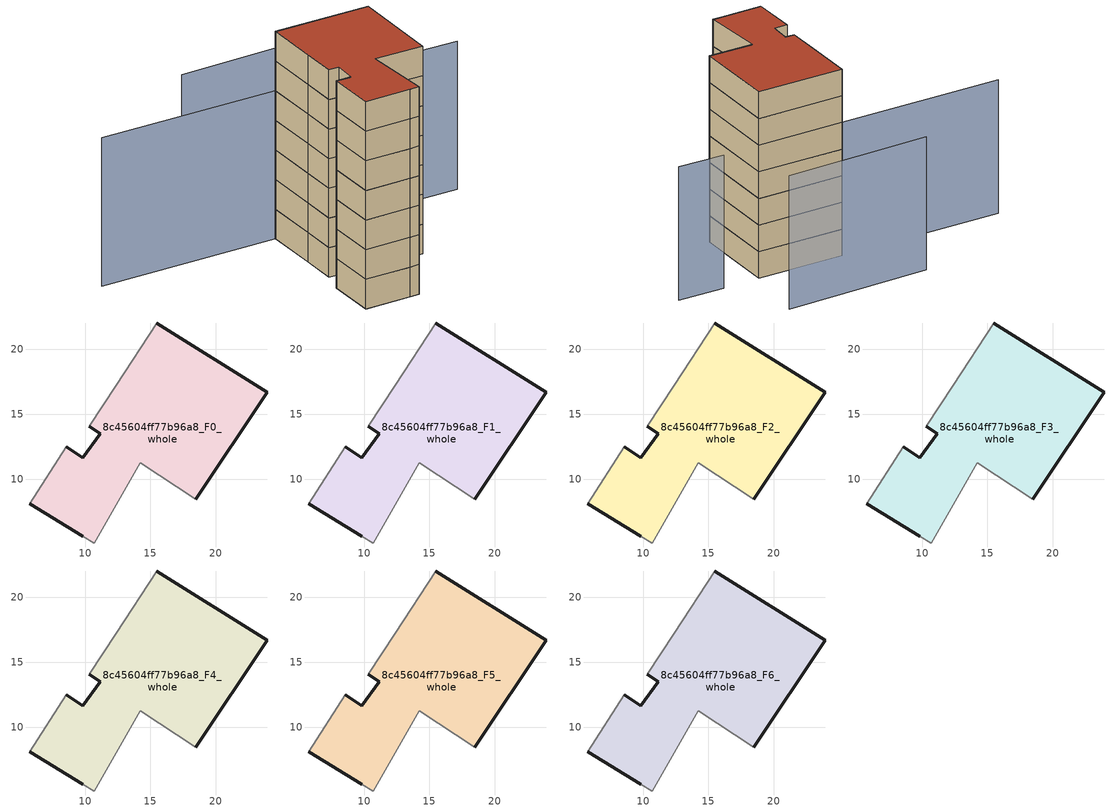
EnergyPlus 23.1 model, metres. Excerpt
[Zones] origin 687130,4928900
8c45604ff77b96a8_F0_whole
 floor ground (EU_floor_Construction): 18.48,8.49 23.96,16.69 15.51,22 12.38,17.23 10.31,14.08 11.16,13.5 9.82,11.65 8.56,12.49 5.74,8.15 9.82,5.62 10.69,5.12 14.23,11.26 z0
 wall outside (EU_wall_Construction): 9.82,5.62 5.74,8.15 / 8.56,12.49 9.82,11.65 11.16,13.5 10.31,14.08 / 15.51,22 23.96,16.69 18.48,8.49 z0:3
 wall adiabatic (EU_wall_Construction): 18.48,8.49 14.23,11.26 10.69,5.12 9.82,5.62 / 5.74,8.15 8.56,12.49 / 10.31,14.08 12.38,17.23 15.51,22 z0:3
8c45604ff77b96a8_F1_whole
 floor to 8c45604ff77b96a8_F0_whole (EU_floor_Construction): 18.48,8.49 23.96,16.69 15.5,22 12.38,17.23 10.3,14.08 11.15,13.5 9.82,11.65 8.55,12.49 5.74,8.15 9.82,5.62 10.69,5.12 14.23,11.26 z3
 wall outside (EU_wall_Construction): 9.82,5.62 5.74,8.15 / 8.56,12.49 9.82,11.65 11.16,13.5 10.31,14.08 / 15.51,22 23.96,16.69 18.48,8.49 z3:6
 wall adiabatic (EU_wall_Construction): 18.48,8.49 14.23,11.26 10.69,5.12 9.82,5.62 / 5.74,8.15 8.56,12.49 / 10.31,14.08 12.38,17.23 15.51,22 z3:6
8c45604ff77b96a8_F2_whole
 floor to 8c45604ff77b96a8_F1_whole (EU_floor_Construction): 18.48,8.49 23.96,16.69 15.5,22 12.38,17.23 10.3,14.08 11.15,13.5 9.82,11.65 8.55,12.49 5.74,8.15 9.82,5.62 10.69,5.12 14.23,11.26 z6
 wall outside (EU_wall_Construction): 9.82,5.62 5.74,8.15 / 8.56,12.49 9.82,11.65 11.16,13.5 10.31,14.08 / 15.51,22 23.96,16.69 18.48,8.49 z6:9
 wall adiabatic (EU_wall_Construction): 18.48,8.49 14.23,11.26 10.69,5.12 9.82,5.62 / 5.74,8.15 8.56,12.49 / 10.31,14.08 12.38,17.23 15.51,22 z6:9
8c45604ff77b96a8_F3_whole
 floor to 8c45604ff77b96a8_F2_whole (EU_floor_Construction): 18.48,8.49 23.96,16.69 15.5,22 12.38,17.23 10.3,14.08 11.15,13.5 9.82,11.65 8.55,12.49 5.74,8.15 9.82,5.62 10.69,5.12 14.23,11.26 z9
 wall outside (EU_wall_Construction): 9.82,5.62 5.74,8.15 / 8.56,12.49 9.82,11.65 11.16,13.5 10.31,14.08 / 15.51,22 23.96,16.69 18.48,8.49 z9:12
 wall adiabatic (EU_wall_Construction): 18.48,8.49 14.23,11.26 10.69,5.12 9.82,5.62 / 5.74,8.15 8.56,12.49 / 10.31,14.08 12.38,17.23 15.51,22 z9:12
8c45604ff77b96a8_F4_whole
 floor to 8c45604ff77b96a8_F3_whole (EU_floor_Construction): 18.48,8.49 23.96,16.69 15.5,22 12.38,17.23 10.3,14.08 11.15,13.5 9.82,11.65 8.55,12.49 5.74,8.15 9.82,5.62 10.69,5.12 14.23,11.26 z12
 wall outside (EU_wall_Construction): 9.82,5.62 5.74,8.15 / 8.56,12.49 9.82,11.65 11.16,13.5 10.31,14.08 / 15.51,22 23.96,16.69 18.48,8.49 z12:15
 wall adiabatic (EU_wall_Construction): 18.48,8.49 14.23,11.26 10.69,5.12 9.82,5.62 / 5.74,8.15 8.56,12.49 / 10.31,14.08 12.38,17.23 15.51,22 z12:15
8c45604ff77b96a8_F5_whole
 floor to 8c45604ff77b96a8_F4_whole (EU_floor_Construction): 18.48,8.49 23.96,16.69 15.5,22 12.38,17.23 10.3,14.08 11.15,13.5 9.82,11.65 8.55,12.49 5.74,8.15 9.82,5.62 10.69,5.12 14.23,11.26 z15
 wall outside (EU_wall_Construction): 9.82,5.62 5.74,8.15 / 8.56,12.49 9.82,11.65 11.16,13.5 10.31,14.08 / 15.51,22 23.96,16.69 18.48,8.49 z15:18
 wall adiabatic (EU_wall_Construction): 18.48,8.49 14.23,11.26 10.69,5.12 9.82,5.62 / 5.74,8.15 8.56,12.49 / 10.31,14.08 12.38,17.23 15.51,22 z15:18
8c45604ff77b96a8_F6_whole
 floor to 8c45604ff77b96a8_F5_whole (EU_floor_Construction): 18.48,8.49 23.96,16.69 15.5,22 12.38,17.23 10.3,14.08 11.15,13.5 9.82,11.65 8.55,12.49 5.74,8.15 9.82,5.62 10.69,5.12 14.23,11.26 z18
 wall outside (EU_wall_Construction): 9.82,5.62 5.74,8.15 / 8.56,12.49 9.82,11.65 11.16,13.5 10.31,14.08 / 15.51,22 23.96,16.69 18.48,8.49 z18:21
 wall adiabatic (EU_wall_Construction): 18.48,8.49 14.23,11.26 10.69,5.12 9.82,5.62 / 5.74,8.15 8.56,12.49 / 10.31,14.08 12.38,17.23 15.51,22 z18:21
 roof outside (EU_roof_Construction): 23.96,16.69 18.48,8.49 14.23,11.26 10.69,5.12 9.82,5.62 5.74,8.15 8.56,12.49 9.82,11.65 11.16,13.5 10.31,14.08 12.38,17.23 15.51,22 z21
shading: 27.57,14.46 32.04,11.56 / 29.08,22.57 14.79,31.15 / 13.82,11.6 18.48,8.49 / -0.35,31.94 15.5,22 z0:15
[Building]
EU S2 Campaign: North Axis=0; Terrain=City; Solar Distribution=FullExterior
[Site:Location]
Bologna: Latitude=44.5; Longitude=11.25; Time Zone=1; Elevation=37
[SizingPeriod:WeatherFileDays]
AnnualSizingPeriod: Begin Month=1; Begin Day of Month=1; End Month=12; End Day of Month=31; Day of Week for Start Day=Monday; Use Weather File Daylight Saving Period=No; Use Weather File Rain and Snow Indicators=No
[MATERIAL]
EU_InternalMass_Material: Roughness=MediumRough; Thickness=0.1; Conductivity=1; Density=1800; Specific Heat=900; Thermal Absorptance=0.9; Solar Absorptance=0.7; Visible Absorptance=0.7
[MATERIAL:NOMASS] Roughness=MediumRough; Thermal Absorptance=0.9; Solar Absorptance=0.7; Visible Absorptance=0.7
Name | Thermal Resistance
EU_wall_NoMass | 0.905828
EU_roof_NoMass | 0.37593
EU_floor_NoMass | 0.67114
[CONSTRUCTION]
EU_wall_Construction: EU_wall_NoMass
EU_roof_Construction: EU_roof_NoMass
EU_floor_Construction: EU_floor_NoMass
EU_InternalMass_Construction: EU_InternalMass_Material
[ZONE] Type=1; Multiplier=1; Ceiling Height=autocalculate; Floor Area=autocalculate; Part of Total Floor Area=Yes
Name | Volume
8c45604ff77b96a8_F0_whole | 402.19
8c45604ff77b96a8_F1_whole; 8c45604ff77b96a8_F2_whole; 8c45604ff77b96a8_F3_whole; 8c45604ff77b96a8_F4_whole; 8c45604ff77b96a8_F5_whole; 8c45604ff77b96a8_F6_whole | 402.191
[INTERNALMASS] Construction=EU_InternalMass_Construction; Surface Area=134.064
Name | Zone or ZoneList
8c45604ff77b96a8_F0_whole_EU_InternalMass | 8c45604ff77b96a8_F0_whole
8c45604ff77b96a8_F1_whole_EU_InternalMass | 8c45604ff77b96a8_F1_whole
8c45604ff77b96a8_F2_whole_EU_InternalMass | 8c45604ff77b96a8_F2_whole
8c45604ff77b96a8_F3_whole_EU_InternalMass | 8c45604ff77b96a8_F3_whole
8c45604ff77b96a8_F4_whole_EU_InternalMass | 8c45604ff77b96a8_F4_whole
8c45604ff77b96a8_F5_whole_EU_InternalMass | 8c45604ff77b96a8_F5_whole
8c45604ff77b96a8_F6_whole_EU_InternalMass | 8c45604ff77b96a8_F6_whole
[OTHEREQUIPMENT] Fuel Type=Electricity; Design Level Calculation Method=Watts/Area; Power per Zone Floor Area=1; Fraction Latent=0; Fraction Radiant=0; Fraction Lost=0; Carbon Dioxide Generation Rate=0; EndUse Subcategory=EU_Step8_InternalGains
Name | Zone or ZoneList or Space or SpaceList | Schedule
EU_Step8_InternalGain_8c45604ff77b96a8_F0_whole_f000 | 8c45604ff77b96a8_F0_whole | EU_Step8_GainSchedule_8c45604ff77b96a8_F0_whole_f000
EU_Step8_InternalGain_8c45604ff77b96a8_F1_whole_f000 | 8c45604ff77b96a8_F1_whole | EU_Step8_GainSchedule_8c45604ff77b96a8_F1_whole_f000
EU_Step8_InternalGain_8c45604ff77b96a8_F2_whole_f000 | 8c45604ff77b96a8_F2_whole | EU_Step8_GainSchedule_8c45604ff77b96a8_F2_whole_f000
EU_Step8_InternalGain_8c45604ff77b96a8_F3_whole_f000 | 8c45604ff77b96a8_F3_whole | EU_Step8_GainSchedule_8c45604ff77b96a8_F3_whole_f000
EU_Step8_InternalGain_8c45604ff77b96a8_F4_whole_f000 | 8c45604ff77b96a8_F4_whole | EU_Step8_GainSchedule_8c45604ff77b96a8_F4_whole_f000
EU_Step8_InternalGain_8c45604ff77b96a8_F5_whole_f000 | 8c45604ff77b96a8_F5_whole | EU_Step8_GainSchedule_8c45604ff77b96a8_F5_whole_f000
EU_Step8_InternalGain_8c45604ff77b96a8_F6_whole_f000 | 8c45604ff77b96a8_F6_whole | EU_Step8_GainSchedule_8c45604ff77b96a8_F6_whole_f000
[ZONEVENTILATION:DESIGNFLOWRATE] Schedule=EU_AlwaysOn; Design Flow Rate Calculation Method=AirChanges/Hour; Air Changes per Hour=0.73129; Ventilation Type=Natural; Fan Pressure Rise=0; Fan Total Efficiency=1; Constant Term Coefficient=1; Temperature Term Coefficient=0; Velocity Term Coefficient=0; Velocity Squared Term Coefficient=0; Minimum Indoor Temperature=-100; Maximum Indoor Temperature=100; Delta Temperature=-100; Minimum Outdoor Temperature=-100; Maximum Outdoor Temperature=100; Maximum Wind Speed=40
Name | Zone or ZoneList or Space or SpaceList
EU_ConstantAir_8c45604ff77b96a8_F0_whole | 8c45604ff77b96a8_F0_whole
EU_ConstantAir_8c45604ff77b96a8_F1_whole | 8c45604ff77b96a8_F1_whole
EU_ConstantAir_8c45604ff77b96a8_F2_whole | 8c45604ff77b96a8_F2_whole
EU_ConstantAir_8c45604ff77b96a8_F3_whole | 8c45604ff77b96a8_F3_whole
EU_ConstantAir_8c45604ff77b96a8_F4_whole | 8c45604ff77b96a8_F4_whole
EU_ConstantAir_8c45604ff77b96a8_F5_whole | 8c45604ff77b96a8_F5_whole
EU_ConstantAir_8c45604ff77b96a8_F6_whole | 8c45604ff77b96a8_F6_whole
[HVACTEMPLATE:THERMOSTAT] Constant Heating Setpoint=20; Constant Cooling Setpoint=50
EU_HeatOnly_8c45604ff77b96a8_F0_whole; EU_HeatOnly_8c45604ff77b96a8_F1_whole; EU_HeatOnly_8c45604ff77b96a8_F2_whole; EU_HeatOnly_8c45604ff77b96a8_F3_whole; EU_HeatOnly_8c45604ff77b96a8_F4_whole; EU_HeatOnly_8c45604ff77b96a8_F5_whole; EU_HeatOnly_8c45604ff77b96a8_F6_whole
[HVACTEMPLATE:ZONE:IDEALLOADSAIRSYSTEM] System Availability Schedule=EU_AlwaysOn; Maximum Heating Supply Air Temperature=50; Minimum Cooling Supply Air Temperature=13; Maximum Heating Supply Air Humidity Ratio=0.0156; Minimum Cooling Supply Air Humidity Ratio=0.0077; Heating Limit=NoLimit; Cooling Limit=NoLimit; Heating Availability Schedule=EU_AlwaysOn; Cooling Availability Schedule=EU_CoolingOff; Dehumidification Control Type=ConstantSensibleHeatRatio; Cooling Sensible Heat Ratio=0.7; Dehumidification Setpoint=60; Humidification Control Type=None; Humidification Setpoint=30; Outdoor Air Method=None; Outdoor Air Flow Rate per Person=0.00944; Outdoor Air Flow Rate per Zone Floor Area=0; Outdoor Air Flow Rate per Zone=0; Demand Controlled Ventilation Type=None; Outdoor Air Economizer Type=NoEconomizer; Heat Recovery Type=None; Sensible Heat Recovery Effectiveness=0.7; Latent Heat Recovery Effectiveness=0.65
Name | Template Thermostat
8c45604ff77b96a8_F0_whole | EU_HeatOnly_8c45604ff77b96a8_F0_whole
8c45604ff77b96a8_F1_whole | EU_HeatOnly_8c45604ff77b96a8_F1_whole
8c45604ff77b96a8_F2_whole | EU_HeatOnly_8c45604ff77b96a8_F2_whole
8c45604ff77b96a8_F3_whole | EU_HeatOnly_8c45604ff77b96a8_F3_whole
8c45604ff77b96a8_F4_whole | EU_HeatOnly_8c45604ff77b96a8_F4_whole
8c45604ff77b96a8_F5_whole | EU_HeatOnly_8c45604ff77b96a8_F5_whole
8c45604ff77b96a8_F6_whole | EU_HeatOnly_8c45604ff77b96a8_F6_whole
[SIZING:ZONE] Zone Cooling Design Supply Air Temperature Input Method=SupplyAirTemperature; Zone Cooling Design Supply Air Temperature=13; Zone Heating Design Supply Air Temperature Input Method=SupplyAirTemperature; Zone Heating Design Supply Air Temperature=50; Zone Cooling Design Supply Air Humidity Ratio=0.008; Zone Heating Design Supply Air Humidity Ratio=0.008; Cooling Design Air Flow Method=DesignDay; Cooling Design Air Flow Rate=0; Cooling Minimum Air Flow per Zone Floor Area=0.000762; Cooling Minimum Air Flow=0; Cooling Minimum Air Flow Fraction=0.2; Heating Design Air Flow Method=DesignDay; Heating Design Air Flow Rate=0; Heating Maximum Air Flow per Zone Floor Area=0.002032; Heating Maximum Air Flow=0.141576; Heating Maximum Air Flow Fraction=0.3; Account for Dedicated Outdoor Air System=No; Dedicated Outdoor Air System Control Strategy=NeutralSupplyAir; Dedicated Outdoor Air Low Setpoint Temperature for Design=autosize; Dedicated Outdoor Air High Setpoint Temperature for Design=autosize; Zone Load Sizing Method=Sensible Load Only No Latent Load; Zone Latent Cooling Design Supply Air Humidity Ratio Input Method=HumidityRatioDifference; Zone Cooling Design Supply Air Humidity Ratio Difference=0.005; Zone Latent Heating Design Supply Air Humidity Ratio Input Method=HumidityRatioDifference; Zone Humidification Design Supply Air Humidity Ratio Difference=0.005
8c45604ff77b96a8_F0_whole; 8c45604ff77b96a8_F1_whole; 8c45604ff77b96a8_F2_whole; 8c45604ff77b96a8_F3_whole; 8c45604ff77b96a8_F4_whole; 8c45604ff77b96a8_F5_whole; 8c45604ff77b96a8_F6_whole
[SCHEDULE:CONSTANT]
Name | Hourly Value
EU_AlwaysOn | 1
EU_CoolingOff | 0
[SCHEDULE:FILE] Column Number=1; Rows to Skip at Top=0; Number of Hours of Data=8760; Column Separator=Comma; Interpolate to Timestep=No; Minutes per Item=60; Adjust Schedule for Daylight Savings=Yes
Name | File
EU_Step8_GainSchedule_8c45604ff77b96a8_F0_whole_f000 | ../../schedules/8c45604ff77b96a8/8c45604ff77b96a8_F0_whole_f000_gain.csv
EU_Step8_GainSchedule_8c45604ff77b96a8_F1_whole_f000 | ../../schedules/8c45604ff77b96a8/8c45604ff77b96a8_F1_whole_f000_gain.csv
EU_Step8_GainSchedule_8c45604ff77b96a8_F2_whole_f000 | ../../schedules/8c45604ff77b96a8/8c45604ff77b96a8_F2_whole_f000_gain.csv
EU_Step8_GainSchedule_8c45604ff77b96a8_F3_whole_f000 | ../../schedules/8c45604ff77b96a8/8c45604ff77b96a8_F3_whole_f000_gain.csv
EU_Step8_GainSchedule_8c45604ff77b96a8_F4_whole_f000 | ../../schedules/8c45604ff77b96a8/8c45604ff77b96a8_F4_whole_f000_gain.csv
EU_Step8_GainSchedule_8c45604ff77b96a8_F5_whole_f000 | ../../schedules/8c45604ff77b96a8/8c45604ff77b96a8_F5_whole_f000_gain.csv
EU_Step8_GainSchedule_8c45604ff77b96a8_F6_whole_f000 | ../../schedules/8c45604ff77b96a8/8c45604ff77b96a8_F6_whole_f000_gain.csv
